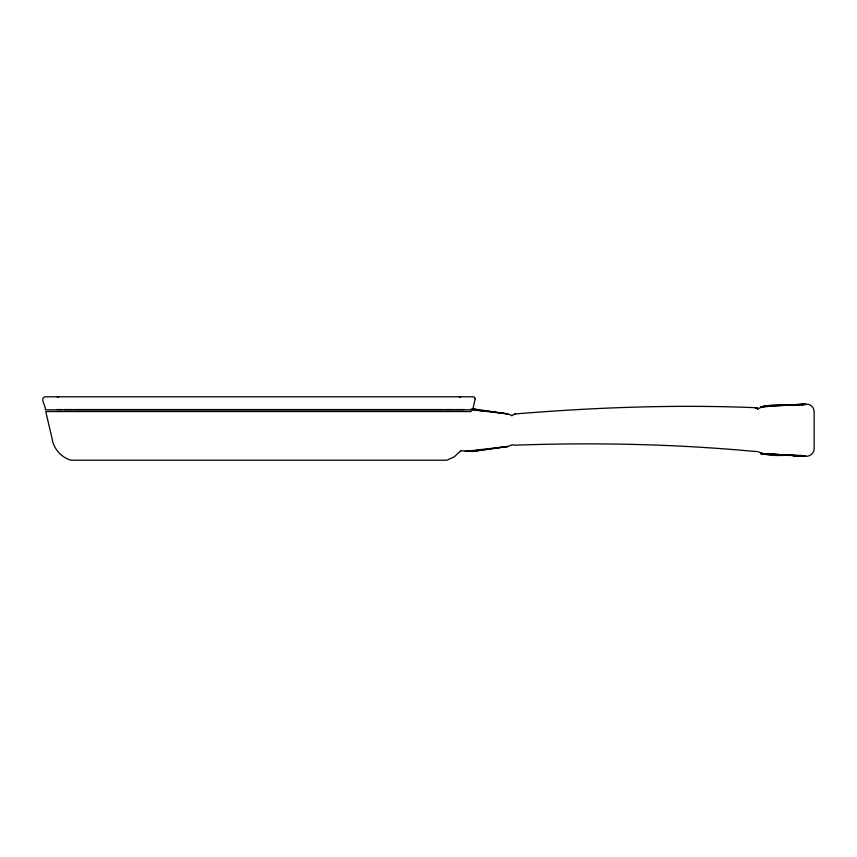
<?xml version="1.0" encoding="UTF-8"?>
<svg xmlns="http://www.w3.org/2000/svg" width="857" height="857" viewBox="0 0 857 857"><rect width="100%" height="100%" fill="white"/><g stroke="black" fill="none" stroke-linecap="round" stroke-linejoin="round"><path stroke-width="1.29" d="M460.734 450.868L454.103 456.952L446.893 460.209L71.174 460.209C61.276 457.542 53.477 448.661 52.063 438.516L45.753 411.542L471.275 411.542M758.113 408.66C772.746 401.547 791.718 407.054 807.605 404.193C811.29 404.718 814.182 408.05 814.15 411.778L814.15 448.607C814.257 453.214 809.801 456.856 805.323 456.245C790.208 453.01 771.975 458.881 758.113 451.725M511.49 415.688L515.207 413.92M801.766 405.05L805.323 404.14L767.626 406.025M512.272 444.729L507.719 446.497L473.664 451.403L468.811 451.36M766.608 453.674L764.583 454.21M459.481 397.145L460.905 396.791M473.664 451.403L478.517 450.279M803.791 404.311L805.323 404.14L760.77 406.914L764.701 406.164M760.952 406.893L767.979 406.004M460.68 450.686L471.168 451.403L482.159 449.443M760.77 406.914L767.754 406.014L760.78 406.914L766.158 406.089M471.168 451.403L507.719 446.497L465.233 451.403M760.877 406.904L768.14 405.993M805.077 404.172L793.7 404.793M514.832 413.974C594.801 407.407 675.08 404.408 755.285 407.675L757.942 409.035M757.138 451.425L755.285 451.489C675.37 444.012 595.037 442.33 514.832 445.179L513.107 444.944M57.205 409.56L61.811 409.56M64.125 409.56L73.498 409.56M74.827 409.56L443.23 409.56M444.569 409.56L453.942 409.56M455.099 409.56L460.862 409.56M461.859 409.56L463.851 409.56M790.925 455.463L767.626 454.36M764.583 406.164L766.608 406.711M793.7 455.592L805.077 456.213M792.168 455.517L805.323 456.245L800.117 455.892L801.595 456.01M793.818 455.603L805.323 456.245L799.538 455.87L801.316 455.999M764.701 454.221L760.77 453.46L805.323 456.245L760.791 453.471L767.979 454.381M766.158 454.285L760.77 453.46L805.323 456.245M470.739 409.625L507.719 413.888L512.272 415.645M57.162 396.791L58.587 397.145M760.791 453.471L767.872 454.371L760.78 453.46M475.089 409.507L479.009 410.032M481.602 410.385L507.719 413.888L473.664 408.982L478.517 410.096M471.168 408.982L482.159 410.942M802.506 456.063L800.974 455.335M475.217 398.719L472.71 409.807L45.346 409.807C46.214 406.464 39.336 398.237 44.982 396.791L473.075 396.791L474.339 397.145L475.217 398.719M768.14 454.392L760.877 453.482L768.076 454.381M757.459 408.028L754.996 407.664L756.988 408.039L757.706 409.014L757.459 408.028"/></g></svg>
